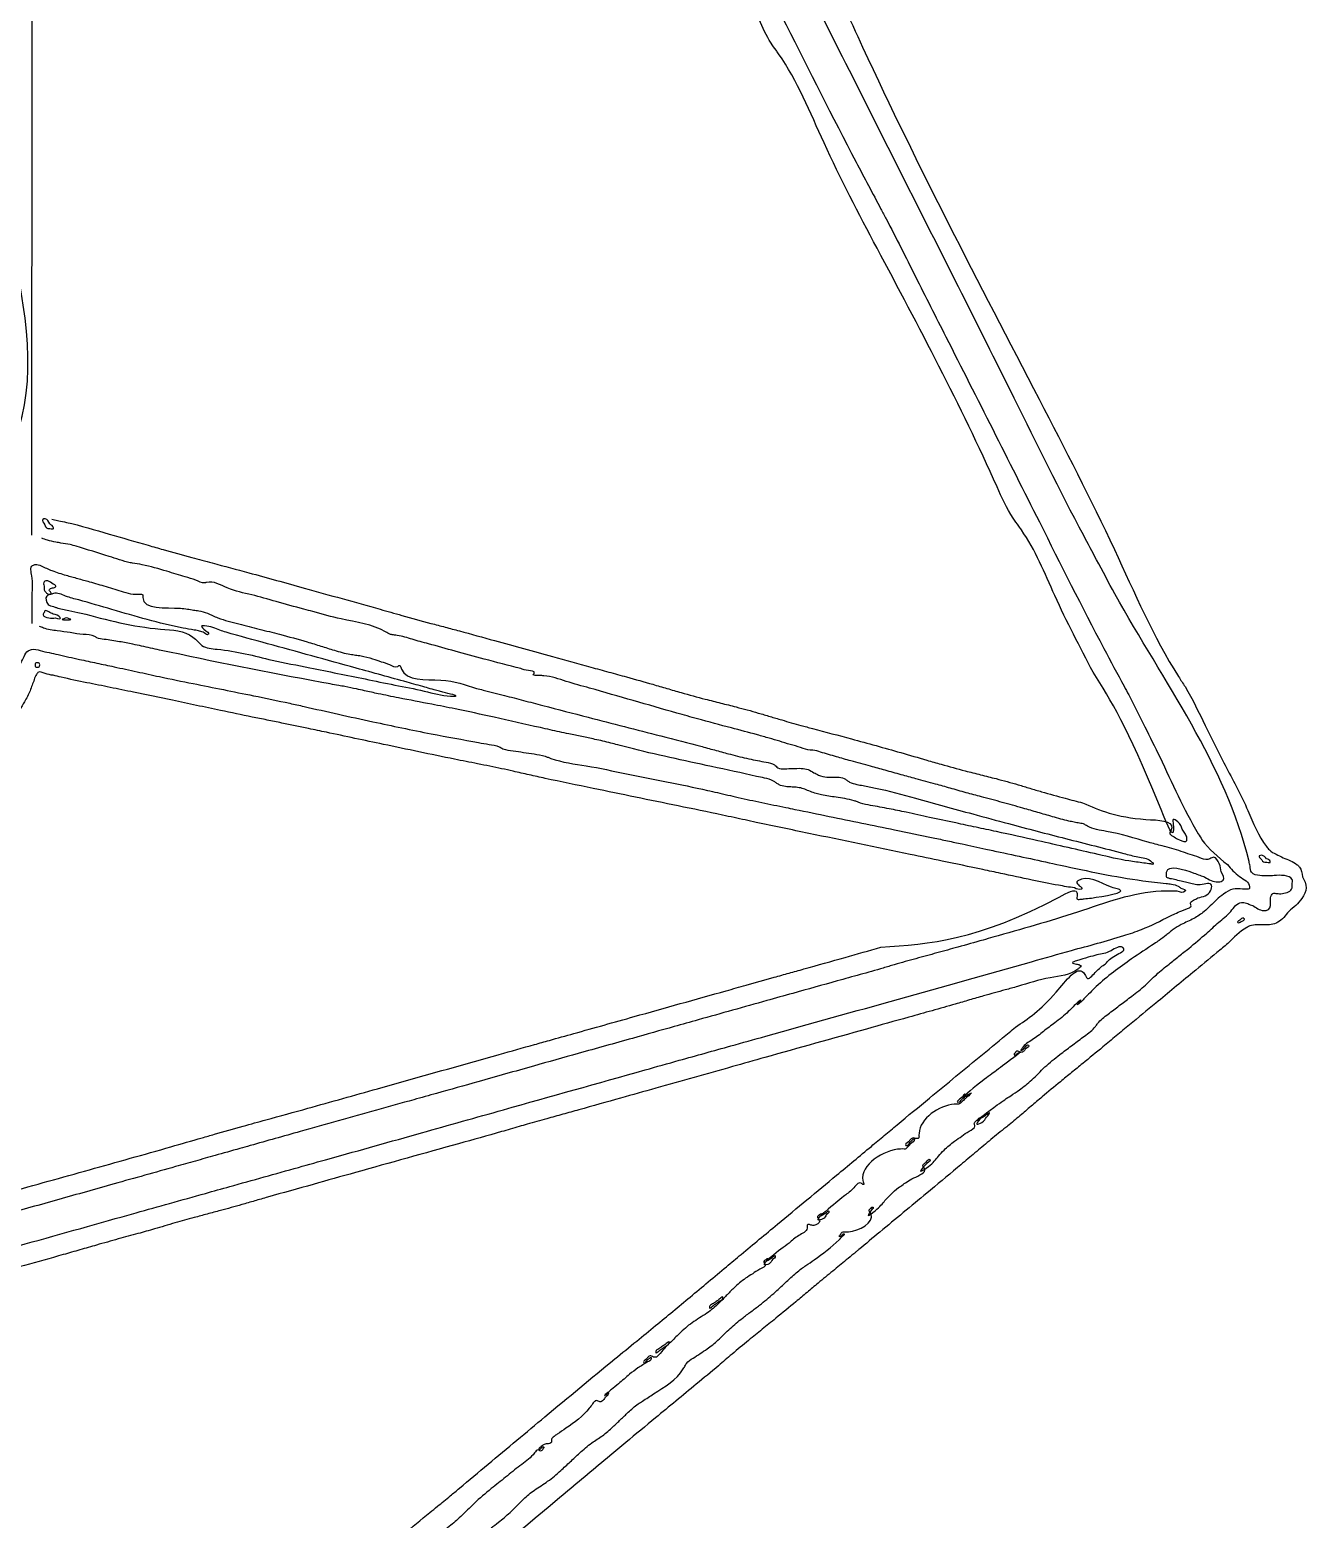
# Model space of a CAD drawing. Header units: metres. Extents: x -8 to 2256, y 259 to 2357.
# Drawn here: x 1687 to 2256, y 975 to 1640 of the extents above; entities that cross this region are included whole.
import ezdxf

# ---------------------------------------------------------------- set-up
doc = ezdxf.new("R2010")
doc.units = ezdxf.units.M

msp = doc.modelspace()

# ---------------------------------------------------------------- linework, layer by layer
for p, q in [((1687.5, 1413.99), (1687.84, 1831.25)), ((1696.5, 1421.05), (1699.5, 1420.41)), ((1687.71, 1374.56), (1687.61, 1387.41))]:
    msp.add_line(p, q)
for points in [[(1662.22, 1431.9), (1662.62, 1432.25), (1663.12, 1608.93), (1663.35, 1824.52)], [(2019.7, 1630.39), (2017.47, 1633.56), (2012.12, 1644.08), (1951.28, 1765)], [(2076, 1574.5), (2025.83, 1674.28), (1992.99, 1739.28), (1979.5, 1765.5)], [(1988.51, 1712.5), (2024.19, 1641.74), (2055.43, 1580.48), (2066.52, 1559.5)], [(2016.7, 1712.72), (2020.06, 1707.44), (2058.35, 1631.71), (2137.08, 1474.6)], [(2064.76, 1542), (2041.1, 1589.03), (2020.82, 1628.8), (2019.7, 1630.39)], [(2162.77, 1403), (2157.01, 1413.75), (2125.97, 1475.1), (2076, 1574.5)], [(2066.52, 1559.5), (2068.85, 1555.1), (2081.88, 1529.45), (2095.49, 1502.5)], [(2128.06, 1417.91), (2125.47, 1421.55), (2118.31, 1435.58), (2064.76, 1542)], [(2095.49, 1502.5), (2137.22, 1419.84), (2166.01, 1363.38), (2175.03, 1346.5)], [(2137.08, 1474.6), (2170.68, 1407.55), (2199.34, 1350.85), (2200.78, 1348.6)], [(1695.49, 1419.01), (1693.5, 1421.2), (1692.41, 1420.97), (1693.35, 1418.54)], [(1693.35, 1418.54), (1693.67, 1417.69), (1694.7, 1417), (1695.62, 1417)], [(1695.62, 1417), (1697.16, 1417), (1697.15, 1417.18), (1695.49, 1419.01)], [(1699.5, 1420.41), (1702.95, 1419.67), (1722.03, 1414.44), (1739.5, 1409.43)], [(2161.22, 1352.75), (2144.12, 1386.99), (2129.2, 1416.31), (2128.06, 1417.91)], [(1700.5, 1410.44), (1698.3, 1410.8), (1694.47, 1411.75), (1692, 1412.55)], [(1722, 1404.45), (1707.34, 1409), (1704.61, 1409.76), (1700.5, 1410.44)], [(1739.5, 1409.43), (1746.1, 1407.54), (1758.92, 1404), (1768, 1401.57)], [(1732.5, 1401.48), (1731.4, 1401.67), (1726.67, 1403.01), (1722, 1404.45)], [(2231.27, 1266.26), (2230.79, 1268.3), (2170.94, 1387.76), (2162.77, 1403)], [(1687.61, 1387.41), (1687.54, 1395.74), (1687.88, 1400.4), (1688.57, 1400.67)], [(1688.57, 1400.67), (1689.17, 1400.89), (1691.64, 1400.23), (1694.07, 1399.18)], [(1694.07, 1399.18), (1696.51, 1398.14), (1702.78, 1396.09), (1708, 1394.63)], [(1756, 1395.29), (1747.84, 1397.83), (1736.71, 1400.76), (1732.5, 1401.48)], [(1768, 1401.57), (1784.33, 1397.19), (1809.12, 1390.35), (1843, 1380.87)], [(1696.97, 1392.04), (1694.64, 1393.51), (1693, 1393.16), (1693, 1391.17)], [(1693, 1391.17), (1693, 1390.16), (1693.3, 1389.03), (1693.67, 1388.67)], [(1695.56, 1388.9), (1695.26, 1389.39), (1695.78, 1390.09), (1696.73, 1390.45)], [(1696.73, 1390.45), (1698.2, 1391.01), (1698.23, 1391.24), (1696.97, 1392.04)], [(1708, 1394.63), (1713.22, 1393.17), (1720.65, 1391.01), (1724.5, 1389.83)], [(1724.5, 1389.83), (1728.35, 1388.65), (1732.74, 1387.68), (1734.25, 1387.68)], [(1765.17, 1392.79), (1764.8, 1392.71), (1760.67, 1393.83), (1756, 1395.29)], [(1785.67, 1387.39), (1774.76, 1390.44), (1765.53, 1392.88), (1765.17, 1392.79)], [(1696.4, 1387.6), (1694.17, 1386.74), (1694.74, 1383.06), (1697.25, 1382.09)], [(1693.67, 1388.67), (1694.66, 1387.67), (1696.2, 1387.86), (1695.56, 1388.9)], [(1708.5, 1385.04), (1702.62, 1386.75), (1697.17, 1387.9), (1696.4, 1387.6)], [(1760, 1371.62), (1755, 1372.51), (1723.29, 1380.77), (1708.5, 1385.04)], [(1734.25, 1387.68), (1735.76, 1387.67), (1737, 1387.35), (1737, 1386.97)], [(1737, 1386.97), (1737, 1386.12), (1753.84, 1381.33), (1759.72, 1380.51)], [(1813, 1379.86), (1808.88, 1380.94), (1796.57, 1384.33), (1785.67, 1387.39)], [(1693.13, 1379.64), (1692.59, 1378.38), (1695.1, 1377.03), (1698, 1377.02)], [(1697, 1378.76), (1695.08, 1379.72), (1693.33, 1380.12), (1693.13, 1379.64)], [(1698, 1377.02), (1700.28, 1377), (1700.19, 1377.16), (1697, 1378.76)], [(1697.25, 1382.09), (1698.49, 1381.62), (1704, 1380.32), (1709.5, 1379.21)], [(1701.75, 1376.66), (1701.06, 1376.38), (1701.62, 1376.16), (1703, 1376.16)], [(1704.25, 1376.66), (1703.56, 1376.94), (1702.44, 1376.94), (1701.75, 1376.66)], [(1703, 1376.16), (1704.38, 1376.16), (1704.94, 1376.38), (1704.25, 1376.66)], [(1709.5, 1379.21), (1745, 1372.02), (1759.45, 1368.48), (1761.65, 1366.45)], [(1759.72, 1380.51), (1762.05, 1380.18), (1765.87, 1379.08), (1768.22, 1378.07)], [(1768.22, 1378.07), (1770.58, 1377.06), (1779.92, 1374.35), (1789, 1372.04)], [(1846.46, 1370.2), (1845.44, 1370.81), (1825.55, 1376.55), (1813, 1379.86)], [(1843, 1380.87), (1852.62, 1378.17), (1865.67, 1374.59), (1872, 1372.91)], [(1704.7, 1370.45), (1698.9, 1371.26), (1692.71, 1372.52), (1690.94, 1373.24)], [(1716.11, 1368.43), (1715.63, 1368.73), (1710.5, 1369.64), (1704.7, 1370.45)], [(1764.5, 1370.4), (1763.4, 1370.83), (1761.38, 1371.38), (1760, 1371.62)], [(1771.41, 1371.49), (1764.58, 1373.52), (1763.36, 1373.48), (1765.13, 1371.31)], [(1765.13, 1371.31), (1766.35, 1369.81), (1766.28, 1369.71), (1764.5, 1370.4)], [(1812.5, 1360.06), (1792.7, 1365.51), (1774.21, 1370.65), (1771.41, 1371.49)], [(1789, 1372.04), (1798.08, 1369.73), (1810.45, 1366.32), (1816.5, 1364.46)], [(1849.46, 1369.37), (1848.33, 1369.51), (1846.98, 1369.88), (1846.46, 1370.2)], [(1864.5, 1365.48), (1857.35, 1367.48), (1850.58, 1369.23), (1849.46, 1369.37)], [(1872, 1372.91), (1878.33, 1371.22), (1894.08, 1366.92), (1907, 1363.35)], [(1686.61, 1362.68), (1687.38, 1362.97), (1691.27, 1362.46), (1695.25, 1361.54)], [(1723.24, 1366.93), (1719.8, 1367.46), (1716.59, 1368.13), (1716.11, 1368.43)], [(1736.5, 1364.44), (1732.65, 1365.28), (1726.68, 1366.4), (1723.24, 1366.93)], [(1824.5, 1346.86), (1816.96, 1348.23), (1744.52, 1362.7), (1736.5, 1364.44)], [(1761.65, 1366.45), (1763.46, 1364.77), (1770.3, 1363.05), (1794.72, 1358.15)], [(1816.5, 1364.46), (1822.55, 1362.6), (1829.53, 1360.8), (1832, 1360.47)], [(1905.74, 1354.39), (1889.47, 1358.64), (1876.4, 1362.15), (1864.5, 1365.48)], [(1907, 1363.35), (1919.92, 1359.78), (1937.03, 1355.06), (1945, 1352.87)], [(1682.62, 1356.82), (1684.05, 1359.75), (1685.84, 1362.39), (1686.61, 1362.68)], [(1690, 1357), (1689.45, 1357), (1689, 1356.55), (1689, 1356)], [(1691, 1356), (1691, 1356.55), (1690.55, 1357), (1690, 1357)], [(1695.25, 1361.54), (1699.24, 1360.62), (1708.8, 1358.52), (1716.5, 1356.86)], [(1716.5, 1356.86), (1724.2, 1355.21), (1734.55, 1352.98), (1739.5, 1351.9)], [(1794.72, 1358.15), (1811.65, 1354.75), (1836.3, 1349.76), (1849.5, 1347.07)], [(1863, 1346.13), (1855.03, 1348.33), (1832.3, 1354.6), (1812.5, 1360.06)], [(1832, 1360.47), (1834.47, 1360.13), (1839.61, 1358.79), (1843.41, 1357.47)], [(1843.41, 1357.47), (1847.22, 1356.16), (1850.67, 1355.29), (1851.08, 1355.55)], [(1689.93, 1352.22), (1689.6, 1351.82), (1688.57, 1349.47), (1687.65, 1347)], [(1689, 1356), (1689, 1355.45), (1689.45, 1355), (1690, 1355)], [(1697.02, 1351.4), (1693.45, 1352.24), (1690.26, 1352.61), (1689.93, 1352.22)], [(1690, 1355), (1690.55, 1355), (1691, 1355.45), (1691, 1356)], [(1722.5, 1345.99), (1712.05, 1348.12), (1700.58, 1350.56), (1697.02, 1351.4)], [(1739.5, 1351.9), (1744.45, 1350.82), (1759.53, 1347.72), (1773, 1345)], [(1851.08, 1355.55), (1851.49, 1355.8), (1851.98, 1355.58), (1852.16, 1355.06)], [(1852.16, 1355.06), (1852.46, 1354.22), (1870.08, 1349.26), (1886, 1345.53)], [(1911.55, 1352.08), (1911.78, 1352.46), (1909.17, 1353.5), (1905.74, 1354.39)], [(1914.31, 1351.28), (1912.56, 1351.34), (1911.32, 1351.71), (1911.55, 1352.08)], [(1936.5, 1345.71), (1926.05, 1348.7), (1916.07, 1351.21), (1914.31, 1351.28)], [(1945, 1352.87), (1952.97, 1350.68), (1964.67, 1347.38), (1971, 1345.54)], [(2197, 1284.77), (2197, 1281.78), (2190.4, 1294.32), (2161.22, 1352.75)], [(1687.65, 1347), (1686.73, 1344.53), (1684.21, 1339.58), (1682.06, 1336)], [(1761, 1337.99), (1750.28, 1340.25), (1732.95, 1343.85), (1722.5, 1345.99)], [(1773, 1345), (1786.47, 1342.29), (1802.67, 1338.92), (1809, 1337.51)], [(1836, 1344.53), (1832.42, 1345.31), (1827.25, 1346.36), (1824.5, 1346.86)], [(1866, 1338.46), (1851.23, 1341.34), (1842.14, 1343.18), (1836, 1344.53)], [(1849.5, 1347.07), (1862.7, 1344.37), (1874.4, 1342.16), (1875.5, 1342.14)], [(1875.5, 1342.14), (1876.6, 1342.13), (1870.97, 1343.92), (1863, 1346.13)], [(1886, 1345.53), (1889.03, 1344.83), (1898.47, 1342.42), (1907, 1340.19)], [(1999.75, 1327.93), (1984.58, 1331.99), (1975.48, 1334.54), (1936.5, 1345.71)], [(1971, 1345.54), (1977.33, 1343.71), (1988.12, 1340.77), (1995, 1339.02)], [(2175.03, 1346.5), (2177.09, 1342.65), (2184.27, 1328.47), (2191.01, 1315)], [(2200.78, 1348.6), (2202.22, 1346.34), (2211.2, 1329), (2220.74, 1310.06)], [(1792.5, 1331.45), (1785.9, 1332.79), (1771.72, 1335.73), (1761, 1337.99)], [(1809, 1337.51), (1839.69, 1330.7), (1865.79, 1325.31), (1886.94, 1321.42)], [(1914.5, 1328.05), (1893.81, 1332.7), (1876.43, 1336.43), (1866, 1338.46)], [(1907, 1340.19), (1915.53, 1337.95), (1935.78, 1332.71), (1952, 1328.55)], [(1995, 1339.02), (2001.88, 1337.28), (2011.78, 1334.58), (2017, 1333.03)], [(1819, 1325.97), (1811.03, 1327.65), (1799.1, 1330.12), (1792.5, 1331.45)], [(2017, 1333.03), (2022.22, 1331.48), (2030.78, 1329.06), (2036, 1327.66)], [(1886.5, 1311.91), (1876.18, 1313.98), (1844.43, 1320.59), (1819, 1325.97)], [(1933, 1324.04), (1927.22, 1325.26), (1918.9, 1327.06), (1914.5, 1328.05)], [(1949, 1320.39), (1945.97, 1321.19), (1938.78, 1322.83), (1933, 1324.04)], [(1952, 1328.55), (1968.22, 1324.38), (1986.67, 1319.57), (1993, 1317.86)], [(2026, 1320.53), (2016.64, 1323.33), (2011.37, 1324.82), (1999.75, 1327.93)], [(2036, 1327.66), (2053.31, 1323.03), (2075.34, 1316.93), (2087, 1313.54)], [(1886.94, 1321.42), (1891.58, 1320.56), (1896.08, 1319.51), (1896.94, 1319.07)], [(1896.94, 1319.07), (1897.8, 1318.63), (1902.33, 1317.69), (1907, 1316.99)], [(1907, 1316.99), (1911.67, 1316.29), (1916.59, 1315.31), (1917.92, 1314.82)], [(2011, 1306.31), (1990.9, 1310.71), (1953.73, 1319.15), (1949, 1320.39)], [(1993, 1317.86), (1999.33, 1316.15), (2007.61, 1314.13), (2011.41, 1313.37)], [(2035.58, 1318), (2034.99, 1317.99), (2030.67, 1319.14), (2026, 1320.53)], [(2043.08, 1316.1), (2039.55, 1317.15), (2036.18, 1318), (2035.58, 1318)], [(1909.5, 1307), (1902.35, 1308.6), (1892, 1310.81), (1886.5, 1311.91)], [(1917.92, 1314.82), (1919.24, 1314.33), (1934.99, 1310.99), (1952.92, 1307.41)], [(2011.41, 1313.37), (2015.21, 1312.61), (2018.95, 1311.46), (2019.73, 1310.81)], [(2019.73, 1310.81), (2020.5, 1310.17), (2023.75, 1309.7), (2026.95, 1309.77)], [(2026.95, 1309.77), (2030.96, 1309.86), (2033.96, 1309.3), (2036.6, 1307.95)], [(2057.5, 1312.03), (2053.1, 1313.23), (2046.61, 1315.06), (2043.08, 1316.1)], [(2072, 1308.03), (2068.43, 1309.03), (2061.9, 1310.83), (2057.5, 1312.03)], [(2087, 1313.54), (2093.32, 1311.71), (2104.12, 1308.77), (2111, 1307.02)], [(2191.01, 1315), (2208.16, 1280.66), (2209.79, 1278.05), (2221.19, 1266.91)], [(2220.74, 1310.06), (2230.27, 1291.11), (2238.6, 1274.99), (2239.23, 1274.22)], [(1957, 1297.02), (1938.03, 1300.91), (1916.65, 1305.4), (1909.5, 1307)], [(1952.92, 1307.41), (1970.84, 1303.83), (1989.1, 1300.07), (1993.5, 1299.05)], [(2019.79, 1303.4), (2018.53, 1304.22), (2014.58, 1305.53), (2011, 1306.31)], [(2026.29, 1301.59), (2023.97, 1301.76), (2021.05, 1302.57), (2019.79, 1303.4)], [(2036.6, 1307.95), (2038.7, 1306.88), (2042.37, 1306), (2044.75, 1306)], [(2044.75, 1306), (2047.12, 1306), (2050.07, 1305.36), (2051.29, 1304.57)], [(2051.29, 1304.57), (2052.5, 1303.79), (2055.75, 1302.71), (2058.5, 1302.18)], [(2086.5, 1304.03), (2082.1, 1305.23), (2075.57, 1307.03), (2072, 1308.03)], [(2101, 1300.02), (2097.43, 1301.03), (2090.9, 1302.83), (2086.5, 1304.03)], [(2111, 1307.02), (2117.88, 1305.28), (2127.78, 1302.57), (2133, 1301)], [(2001, 1287.9), (1995.78, 1289.03), (1975.97, 1293.13), (1957, 1297.02)], [(1993.5, 1299.05), (2002.77, 1296.92), (2013.36, 1294.62), (2024, 1292.44)], [(2032.5, 1300.55), (2031.4, 1300.95), (2028.61, 1301.42), (2026.29, 1301.59)], [(2046.5, 1297), (2039.98, 1298.08), (2037.58, 1298.68), (2032.5, 1300.55)], [(2056, 1294.91), (2054.62, 1295.43), (2050.35, 1296.37), (2046.5, 1297)], [(2058.5, 1302.18), (2064.07, 1301.1), (2081.86, 1296.51), (2107.5, 1289.54)], [(2116, 1295.94), (2111.32, 1297.18), (2104.57, 1299.02), (2101, 1300.02)], [(2133, 1301), (2138.22, 1299.44), (2148.8, 1296.51), (2156.5, 1294.5)], [(2024, 1292.44), (2028.12, 1291.59), (2043.42, 1288.46), (2058, 1285.47)], [(2066, 1292.6), (2061.88, 1293.35), (2057.38, 1294.4), (2056, 1294.91)], [(2083, 1289.14), (2077.78, 1290.28), (2070.12, 1291.84), (2066, 1292.6)], [(2136.5, 1290.21), (2129.9, 1292.12), (2120.68, 1294.69), (2116, 1295.94)], [(2152.82, 1285.89), (2150.44, 1286.36), (2143.1, 1288.3), (2136.5, 1290.21)], [(2156.5, 1294.5), (2184.77, 1287.11), (2196.27, 1283.29), (2195.64, 1281.5)], [(2079.5, 1271.48), (2034.38, 1280.85), (2010.8, 1285.78), (2001, 1287.9)], [(2058, 1285.47), (2072.57, 1282.49), (2089.79, 1278.91), (2096.25, 1277.52)], [(2109, 1283.58), (2099.93, 1285.5), (2088.22, 1288), (2083, 1289.14)], [(2107.5, 1289.54), (2123.5, 1285.2), (2148.93, 1278.56), (2174.93, 1271.95)], [(2150, 1274.5), (2136.53, 1277.58), (2118.07, 1281.66), (2109, 1283.58)], [(2157.88, 1284.57), (2157.47, 1284.83), (2155.19, 1285.42), (2152.82, 1285.89)], [(2185.84, 1276.88), (2167.16, 1281.75), (2158.68, 1284.08), (2157.88, 1284.57)], [(2201.01, 1282.75), (2199.01, 1286.03), (2197, 1287.04), (2197, 1284.77)], [(2096.25, 1277.52), (2102.71, 1276.14), (2113.29, 1273.86), (2119.75, 1272.47)], [(2204.51, 1271.46), (2200.48, 1272.82), (2192.08, 1275.25), (2185.84, 1276.88)], [(2195.64, 1281.5), (2195.45, 1280.95), (2196.24, 1279.95), (2197.4, 1279.29)], [(2197.4, 1279.29), (2199.76, 1277.92), (2203, 1277.61), (2203, 1278.75)], [(2203, 1278.75), (2202.99, 1279.16), (2202.1, 1280.96), (2201.01, 1282.75)], [(2120, 1263), (2112.03, 1264.7), (2093.8, 1268.52), (2079.5, 1271.48)], [(2119.75, 1272.47), (2146.64, 1266.68), (2183.37, 1259.75), (2193.85, 1258.49)], [(2180.5, 1268.08), (2177.2, 1268.54), (2163.47, 1271.43), (2150, 1274.5)], [(2174.93, 1271.95), (2181.21, 1270.36), (2186.81, 1268.59), (2187.38, 1268.02)], [(2213.24, 1269.54), (2212.47, 1269.24), (2208.54, 1270.11), (2204.51, 1271.46)], [(2218.39, 1263.73), (2217.53, 1267.35), (2214.99, 1270.21), (2213.24, 1269.54)], [(2238.57, 1269.52), (2236.52, 1271.08), (2235.37, 1270.83), (2236.46, 1269.07)], [(2239.23, 1274.22), (2239.86, 1273.46), (2242.91, 1271.56), (2246, 1270)], [(2246, 1270), (2252.27, 1266.84), (2253.3, 1265.82), (2254.7, 1261.51)], [(2152.91, 1256.49), (2145.81, 1257.69), (2134, 1260.03), (2120, 1263)], [(2187.45, 1267.13), (2186.93, 1267.2), (2183.8, 1267.63), (2180.5, 1268.08)], [(2187.38, 1268.02), (2187.95, 1267.45), (2187.99, 1267.06), (2187.45, 1267.13)], [(2194, 1262.02), (2194, 1263.62), (2206.12, 1263.15), (2211.13, 1261.35)], [(2211.13, 1261.35), (2217.04, 1259.23), (2219.28, 1259.97), (2218.39, 1263.73)], [(2221.19, 1266.91), (2226.58, 1261.64), (2231, 1257.02), (2231, 1256.66)], [(2241.99, 1262), (2235.66, 1262), (2231.94, 1263.48), (2231.27, 1266.26)], [(2236.46, 1269.07), (2236.82, 1268.48), (2237.88, 1268.01), (2238.81, 1268.03)], [(2238.81, 1268.03), (2240.29, 1268.06), (2240.26, 1268.24), (2238.57, 1269.52)], [(2066.5, 1230.04), (2146.05, 1252.45), (2154, 1254.48), (2154, 1252.27)], [(2155.01, 1257.48), (2156.16, 1256.1), (2155.92, 1255.98), (2152.91, 1256.49)], [(2154.11, 1259.36), (2153.89, 1259.19), (2154.3, 1258.34), (2155.01, 1257.48)], [(2172, 1256.04), (2169.46, 1256.82), (2154.41, 1259.61), (2154.11, 1259.36)], [(2193.85, 1258.49), (2196.25, 1258.2), (2199.16, 1257.3), (2200.33, 1256.48)], [(2196.25, 1260.53), (2195.01, 1260.81), (2194, 1261.48), (2194, 1262.02)], [(2203, 1258.95), (2200.53, 1259.54), (2197.49, 1260.25), (2196.25, 1260.53)], [(2200.33, 1256.48), (2202.36, 1255.06), (2202.3, 1255), (2198.71, 1255)], [(2209, 1257.86), (2208.18, 1257.87), (2205.47, 1258.36), (2203, 1258.95)], [(2207.95, 1252.07), (2213.61, 1255.17), (2214.08, 1257.78), (2209, 1257.86)], [(2231, 1256.66), (2231, 1256.3), (2229.61, 1256), (2227.9, 1256)], [(2250, 1257.99), (2250, 1260.29), (2246.58, 1262), (2241.99, 1262)], [(2243.25, 1254), (2245.71, 1254), (2250, 1256.54), (2250, 1257.99)], [(2254.7, 1261.51), (2256.29, 1256.57), (2254.41, 1251.84), (2248.55, 1246.05)], [(2198.71, 1255), (2191.62, 1255), (2154.23, 1245.7), (2116.5, 1234.55)], [(2154, 1252.27), (2154, 1251.72), (2155.46, 1251.44), (2157.25, 1251.65)], [(2157.25, 1251.65), (2160.45, 1252.02), (2172.97, 1255.75), (2172, 1256.04)], [(2204.76, 1249.07), (2204.62, 1249.68), (2206.05, 1251.03), (2207.95, 1252.07)], [(2227.9, 1256), (2223.64, 1256), (2219.4, 1253.79), (2213.5, 1248.5)], [(2217.25, 1241.2), (2222.62, 1246.04), (2227.44, 1250), (2227.98, 1250)], [(2227.98, 1250), (2228.52, 1250), (2230.77, 1249.28), (2232.98, 1248.39)], [(2232.98, 1248.39), (2237.94, 1246.41), (2239.54, 1246.95), (2240.33, 1250.91)], [(2240.33, 1250.91), (2240.81, 1253.29), (2241.48, 1254), (2243.25, 1254)], [(2151.5, 1228.64), (2174.85, 1235.22), (2182.85, 1238), (2195.5, 1243.95)], [(2195.5, 1243.95), (2197.7, 1244.98), (2200.74, 1246.31), (2202.26, 1246.9)], [(2202.26, 1246.9), (2203.77, 1247.48), (2204.9, 1248.46), (2204.76, 1249.07)], [(2213.5, 1248.5), (2210.75, 1246.03), (2206.18, 1242.89), (2203.35, 1241.52)], [(2228.53, 1242.81), (2228.22, 1243.11), (2227.41, 1242.81), (2226.73, 1242.12)], [(2248.55, 1246.05), (2243.62, 1241.18), (2242.84, 1240.79), (2236.74, 1240.03)], [(2195.35, 1236.66), (2193.78, 1235.36), (2190.7, 1233.09), (2188.5, 1231.62)], [(2203.35, 1241.52), (2200.51, 1240.15), (2196.91, 1237.97), (2195.35, 1236.66)], [(2199.5, 1226.04), (2203.9, 1229.54), (2211.89, 1236.37), (2217.25, 1241.2)], [(2236.74, 1240.03), (2230.51, 1239.26), (2229.79, 1238.87), (2221.35, 1231.77)], [(2226.73, 1242.12), (2225.75, 1241.14), (2225.87, 1241.02), (2227.29, 1241.56)], [(2227.29, 1241.56), (2228.28, 1241.94), (2228.83, 1242.5), (2228.53, 1242.81)], [(2025.5, 1218.5), (2032.1, 1220.35), (2050.55, 1225.54), (2066.5, 1230.04)], [(2116.5, 1234.55), (2112.1, 1233.25), (2100.85, 1230.09), (2091.5, 1227.51)], [(2188.5, 1231.62), (2178.4, 1224.86), (2162.59, 1212.46), (2157.12, 1207)], [(2174.6, 1229.74), (2174.45, 1229.88), (2169.2, 1228.49), (2162.92, 1226.65)], [(2221.35, 1231.77), (2216.48, 1227.67), (2205.73, 1218.73), (2197.44, 1211.91)], [(1999.5, 1186), (2015.1, 1190.35), (2133.64, 1223.6), (2151.5, 1228.64)], [(2091.5, 1227.51), (2082.15, 1224.94), (2072.47, 1222.23), (2070, 1221.49)], [(2162.92, 1226.65), (2153.8, 1223.97), (2151.97, 1223.15), (2153.85, 1222.55)], [(2166.77, 1222.68), (2171.22, 1226.42), (2174.74, 1229.59), (2174.6, 1229.74)], [(2187, 1215.49), (2189.47, 1217.79), (2195.1, 1222.54), (2199.5, 1226.04)], [(1997.5, 1210.64), (2006.3, 1213.11), (2018.9, 1216.65), (2025.5, 1218.5)], [(2070, 1221.49), (2067.53, 1220.75), (2057.18, 1217.83), (2047, 1215)], [(2126.5, 1194.39), (2144.73, 1210.01), (2156.94, 1218.72), (2158.06, 1216.91)], [(2155.35, 1221.06), (2154.37, 1220.22), (2141.99, 1216.41), (2127.5, 1212.51)], [(2153.85, 1222.55), (2155.14, 1222.14), (2155.82, 1221.47), (2155.35, 1221.06)], [(2158.06, 1216.91), (2158.42, 1216.32), (2162.17, 1218.8), (2166.77, 1222.68)], [(1918.5, 1188.48), (1929.5, 1191.56), (1956.39, 1199.1), (1997.5, 1210.64)], [(2047, 1215), (2027.12, 1209.47), (2015.54, 1206.23), (1985, 1197.64)], [(2127.5, 1212.51), (2122, 1211.03), (2112.32, 1208.32), (2106, 1206.5)], [(2197.44, 1211.91), (2189.16, 1205.08), (2177.5, 1195.45), (2171.52, 1190.5)], [(2173.5, 1204.45), (2178.45, 1208.21), (2184.53, 1213.18), (2187, 1215.49)], [(2106, 1206.5), (2099.68, 1204.67), (2078.97, 1198.83), (2060, 1193.52)], [(2152.36, 1203.5), (2150.12, 1201.3), (2144.14, 1196.35), (2139.05, 1192.5)], [(2155.01, 1205.5), (2155.79, 1206.6), (2154.59, 1205.7), (2152.36, 1203.5)], [(2157.12, 1207), (2155.19, 1205.08), (2154.24, 1204.4), (2155.01, 1205.5)], [(2162.71, 1195.34), (2163.69, 1196.58), (2168.55, 1200.68), (2173.5, 1204.45)], [(1985, 1197.64), (1974.28, 1194.63), (1955.6, 1189.39), (1943.5, 1186)], [(2060, 1193.52), (2014.73, 1180.83), (2000.18, 1176.75), (1966, 1167.13)], [(2100, 1172.46), (2111.82, 1182.17), (2123.75, 1192.04), (2126.5, 1194.39)], [(2139.05, 1192.5), (2133.97, 1188.65), (2129.54, 1185.05), (2129.21, 1184.5)], [(2151.53, 1186.02), (2156.69, 1189.9), (2161.72, 1194.09), (2162.71, 1195.34)], [(2171.52, 1190.5), (2165.55, 1185.55), (2156.57, 1178.17), (2151.58, 1174.11)], [(1883.5, 1178.64), (1896.15, 1182.2), (1911.9, 1186.63), (1918.5, 1188.48)], [(1898, 1157.5), (1961.23, 1175.3), (1976.49, 1179.58), (1999.5, 1186)], [(1943.5, 1186), (1931.4, 1182.62), (1911.38, 1176.99), (1899, 1173.49)], [(2127.1, 1182.42), (2128.87, 1183.34), (2125.82, 1180.87), (2117.34, 1174.5)], [(2128.37, 1183.41), (2127.65, 1183.69), (2126.76, 1183.41), (2126.38, 1182.8)], [(2131.09, 1184.7), (2130.31, 1183.72), (2129.09, 1183.13), (2128.37, 1183.41)], [(2129.21, 1184.5), (2128.88, 1183.95), (2129.49, 1184.17), (2130.56, 1185)], [(2130.56, 1185), (2132.37, 1186.4), (2132.4, 1186.38), (2131.09, 1184.7)], [(2136.78, 1173.73), (2139.73, 1176.61), (2146.37, 1182.14), (2151.53, 1186.02)], [(1792, 1153.01), (1810.76, 1158.2), (1841.77, 1166.89), (1883.5, 1178.64)], [(2126.38, 1182.8), (2125.94, 1182.09), (2126.19, 1181.95), (2127.1, 1182.42)], [(1899, 1173.49), (1886.62, 1170), (1868.17, 1164.82), (1858, 1161.99)], [(2068, 1146.02), (2073.78, 1150.85), (2088.18, 1162.75), (2100, 1172.46)], [(2117.34, 1174.5), (2110.54, 1169.39), (2103.26, 1163.03), (2106.04, 1164.62)], [(2124.45, 1163.77), (2128.28, 1166.37), (2133.82, 1170.86), (2136.78, 1173.73)], [(2151.58, 1174.11), (2146.59, 1170.04), (2138.45, 1163.27), (2133.5, 1159.06)], [(1966, 1167.13), (1950.33, 1162.72), (1931.65, 1157.49), (1924.5, 1155.51)], [(2103.13, 1162.75), (2104.37, 1164.34), (2104.34, 1164.37), (2102.75, 1163.13)], [(2106.04, 1164.62), (2106.89, 1165.1), (2106.21, 1164.27), (2104.54, 1162.78)], [(2113.95, 1155.48), (2109.69, 1152.77), (2118.43, 1159.67), (2124.45, 1163.77)], [(1858, 1161.99), (1841.29, 1157.34), (1807.28, 1147.8), (1785, 1141.51)], [(1806.5, 1131.8), (1820.25, 1135.64), (1861.42, 1147.21), (1898, 1157.5)], [(2100.75, 1160.03), (2099.25, 1159.97), (2083.5, 1146.93), (2083.48, 1145.73)], [(2102.75, 1163.13), (2101.08, 1161.82), (2100.55, 1161), (2101.38, 1161)], [(2104.54, 1162.78), (2102.87, 1161.28), (2101.16, 1160.04), (2100.75, 1160.03)], [(2101.38, 1161), (2101.59, 1161), (2102.37, 1161.79), (2103.13, 1162.75)], [(2133.5, 1159.06), (2128.55, 1154.85), (2123.1, 1150.3), (2121.4, 1148.95)], [(1763.5, 1145), (1769, 1146.59), (1781.83, 1150.2), (1792, 1153.01)], [(1905, 1150.02), (1897.18, 1147.74), (1878, 1142.35), (1832, 1129.5)], [(1924.5, 1155.51), (1917.35, 1153.53), (1908.58, 1151.06), (1905, 1150.02)], [(2102.62, 1145.72), (2105.86, 1147.95), (2108.4, 1150.24), (2108.28, 1150.8)], [(2108.28, 1150.8), (2108.16, 1151.35), (2108.81, 1152.41), (2109.72, 1153.15)], [(2110.63, 1153.25), (2109.36, 1151.13), (2111.58, 1151.87), (2113.6, 1154.23)], [(2109.72, 1153.15), (2110.89, 1154.1), (2111.16, 1154.13), (2110.63, 1153.25)], [(2113.6, 1154.23), (2114.84, 1155.7), (2114.97, 1156.13), (2113.95, 1155.48)], [(1676.5, 1120.51), (1713.26, 1130.75), (1749.61, 1140.99), (1763.5, 1145)], [(2033.5, 1117.34), (2046.7, 1128.28), (2062.22, 1141.19), (2068, 1146.02)], [(2081.86, 1144.76), (2080.98, 1144.91), (2079.64, 1144.23), (2078.88, 1143.26)], [(2079.5, 1142.98), (2081.48, 1144.45), (2081.48, 1144.44), (2079.6, 1142.23)], [(2083.48, 1145.73), (2083.47, 1145.05), (2082.74, 1144.62), (2081.86, 1144.76)], [(2092.14, 1136.82), (2094.67, 1139.48), (2099.39, 1143.48), (2102.62, 1145.72)], [(2121.4, 1148.95), (2119.69, 1147.6), (2113.17, 1142.2), (2106.9, 1136.94)], [(1785, 1141.51), (1780.33, 1140.19), (1769.3, 1137.09), (1760.5, 1134.61)], [(2076.82, 1140), (2075.3, 1140), (2058.49, 1125.88), (2058.77, 1124.84)], [(2106.9, 1136.94), (2100.63, 1131.68), (2086.95, 1120.28), (2076.5, 1111.61)], [(2079.6, 1142.23), (2078.55, 1141), (2077.3, 1140), (2076.82, 1140)], [(2078.88, 1143.26), (2077.6, 1141.63), (2077.64, 1141.61), (2079.5, 1142.98)], [(2087.13, 1133.75), (2084.25, 1130.07), (2087.73, 1132.22), (2092.14, 1136.82)], [(1760.5, 1134.61), (1751.7, 1132.14), (1724.25, 1124.42), (1699.5, 1117.45)], [(1749, 1115.71), (1765.09, 1120.21), (1775.83, 1123.22), (1806.5, 1131.8)], [(2075.8, 1123.71), (2081.14, 1127.06), (2086, 1131.19), (2085.52, 1131.97)], [(2085.52, 1131.97), (2085.24, 1132.41), (2085.8, 1133.39), (2086.76, 1134.14)], [(2086.76, 1134.14), (2088.33, 1135.37), (2088.37, 1135.33), (2087.13, 1133.75)], [(1832, 1129.5), (1813.03, 1124.19), (1792.78, 1118.5), (1787, 1116.84)], [(2058.14, 1124.42), (2057.63, 1124.73), (2053.91, 1122.23), (2049.86, 1118.87)], [(2058.77, 1124.84), (2058.93, 1124.3), (2058.64, 1124.11), (2058.14, 1124.42)], [(2068.31, 1117.01), (2070.95, 1119.76), (2074.31, 1122.78), (2075.8, 1123.71)], [(1699.5, 1117.45), (1674.75, 1110.48), (1652.03, 1104.12), (1649, 1103.32)], [(1787, 1116.84), (1781.22, 1115.18), (1771.7, 1112.54), (1765.82, 1110.97)], [(1997.55, 1087.47), (2004.12, 1092.96), (2020.3, 1106.4), (2033.5, 1117.34)], [(2049.86, 1118.87), (2041.57, 1111.99), (2039.72, 1110.27), (2042, 1111.55)], [(2062.6, 1113.15), (2060.86, 1110.35), (2063.93, 1112.42), (2068.31, 1117.01)], [(1612.5, 1077.36), (1635.17, 1083.74), (1734.05, 1111.52), (1749, 1115.71)], [(1765.82, 1110.97), (1759.95, 1109.39), (1751.4, 1107.01), (1746.82, 1105.67)], [(2039.14, 1110.59), (2038.49, 1110.19), (2038.19, 1109.49), (2038.47, 1109.04)], [(2042.13, 1110.69), (2040.59, 1108.8), (2038.48, 1108.35), (2039.6, 1110.15)], [(2039.6, 1110.15), (2040.04, 1110.88), (2039.87, 1111.04), (2039.14, 1110.59)], [(2042, 1111.55), (2043.29, 1112.27), (2043.31, 1112.15), (2042.13, 1110.69)], [(2050.22, 1103), (2052.01, 1103), (2062.1, 1111.03), (2061.51, 1111.98)], [(2076.5, 1111.61), (2066.05, 1102.94), (2056.6, 1095.09), (2055.5, 1094.17)], [(2061.51, 1111.98), (2061.21, 1112.47), (2061.49, 1113.19), (2062.14, 1113.59)], [(2062.14, 1113.59), (2062.87, 1114.04), (2063.04, 1113.88), (2062.6, 1113.15)], [(1746.82, 1105.67), (1742.25, 1104.33), (1734.9, 1102.25), (1730.5, 1101.05)], [(2033.55, 1105.34), (2033.52, 1104.7), (2029.9, 1101.4), (2025.5, 1098)], [(2034.9, 1106.21), (2034.18, 1106.37), (2033.57, 1105.98), (2033.55, 1105.34)], [(2038.47, 1109.04), (2039.16, 1107.94), (2036.53, 1105.86), (2034.9, 1106.21)], [(1730.5, 1101.05), (1726.1, 1099.84), (1716.42, 1097.12), (1709, 1095)], [(2025.5, 1098), (2017.2, 1091.59), (2015.45, 1090.08), (2018, 1091.53)], [(2033, 1087.97), (2036.7, 1090.56), (2047.81, 1099.51), (2049.5, 1101.26)], [(2049.1, 1101.49), (2048.15, 1100.96), (2047.93, 1101.07), (2048.4, 1101.85)], [(2048.4, 1101.85), (2048.8, 1102.48), (2049.61, 1103), (2050.22, 1103)], [(2049.5, 1101.26), (2050.18, 1101.96), (2050.05, 1102.04), (2049.1, 1101.49)], [(1709, 1095), (1701.58, 1092.87), (1684.25, 1088), (1670.5, 1084.16)], [(2015.14, 1090.59), (2014.49, 1090.19), (2014.22, 1089.45), (2014.53, 1088.95)], [(2018.13, 1090.69), (2016.59, 1088.8), (2014.48, 1088.35), (2015.6, 1090.15)], [(2015.6, 1090.15), (2016.04, 1090.88), (2015.87, 1091.04), (2015.14, 1090.59)], [(2018, 1091.53), (2019.29, 1092.27), (2019.31, 1092.15), (2018.13, 1090.69)], [(2055.5, 1094.17), (2054.4, 1093.25), (2051.04, 1090.47), (2048.02, 1088)], [(1957.5, 1054.29), (1965.92, 1061.17), (1981.32, 1073.93), (1997.55, 1087.47)], [(2009.3, 1084.34), (2006.11, 1082.3), (2000.8, 1077.9), (1997.5, 1074.56)], [(2014.53, 1088.95), (2014.84, 1088.45), (2012.49, 1086.37), (2009.3, 1084.34)], [(2022.5, 1079.1), (2026.35, 1082.63), (2031.08, 1086.62), (2033, 1087.97)], [(2048.02, 1088), (2045.01, 1085.52), (2038.49, 1080.12), (2033.52, 1075.98)], [(2008.5, 1067.4), (2012.35, 1070.3), (2018.65, 1075.57), (2022.5, 1079.1)], [(1997.5, 1074.56), (1994.2, 1071.22), (1988.8, 1066.72), (1985.5, 1064.58)], [(1993, 1072), (1991.35, 1070.83), (1990, 1069.64), (1990, 1069.36)], [(1990, 1069.36), (1990, 1069.09), (1991.35, 1069.83), (1993, 1071)], [(1996, 1073.64), (1996, 1073.91), (1994.65, 1073.17), (1993, 1072)], [(1993, 1071), (1994.65, 1072.17), (1996, 1073.36), (1996, 1073.64)], [(2033.52, 1075.98), (2028.56, 1071.84), (2019.55, 1064.44), (2013.5, 1059.52)], [(1985.5, 1064.58), (1982.2, 1062.43), (1976.44, 1057.56), (1972.7, 1053.75)], [(1996.5, 1057.31), (1999.25, 1059.96), (2004.65, 1064.5), (2008.5, 1067.4)], [(1985.78, 1048.72), (1988.93, 1050.8), (1993.75, 1054.67), (1996.5, 1057.31)], [(2013.5, 1059.52), (2007.45, 1054.6), (2000.03, 1048.45), (1997, 1045.86)], [(1904, 1010.02), (1916.54, 1020.5), (1947.69, 1046.28), (1957.5, 1054.29)], [(1972.7, 1053.75), (1968.67, 1049.64), (1965.34, 1047.04), (1964.52, 1047.35)], [(1969, 1052), (1967.35, 1050.83), (1966, 1049.64), (1966, 1049.36)], [(1966, 1049.36), (1966, 1049.09), (1967.35, 1049.83), (1969, 1051)], [(1972, 1053.64), (1972, 1053.91), (1970.65, 1053.17), (1969, 1052)], [(1969, 1051), (1970.65, 1052.17), (1972, 1053.36), (1972, 1053.64)], [(1961.82, 1046.19), (1960.63, 1044.67), (1960.68, 1044.64), (1962.25, 1045.87)], [(1964, 1046.63), (1964, 1046.3), (1962.28, 1044.94), (1960.17, 1043.61)], [(1964.52, 1047.35), (1963.77, 1047.64), (1962.55, 1047.12), (1961.82, 1046.19)], [(1962.25, 1045.87), (1963.21, 1046.63), (1964, 1046.97), (1964, 1046.63)], [(1997, 1045.86), (1993.97, 1043.27), (1984.08, 1035.02), (1975, 1027.53)], [(1979.28, 1043.56), (1979.71, 1044.32), (1982.64, 1046.64), (1985.78, 1048.72)], [(1951.83, 1037.35), (1949.35, 1035.23), (1946.2, 1032.6), (1944.85, 1031.5)], [(1960.17, 1043.61), (1958.07, 1042.28), (1954.31, 1039.46), (1951.83, 1037.35)], [(1960.14, 1027.51), (1965, 1030.68), (1978.3, 1041.84), (1979.28, 1043.56)], [(1944.85, 1031.5), (1943.49, 1030.4), (1943.08, 1029.94), (1943.94, 1030.48)], [(1943.94, 1030.48), (1944.96, 1031.13), (1944.83, 1030.68), (1943.56, 1029.2)], [(1937.77, 1026.21), (1936.35, 1024.31), (1925.91, 1015.35), (1922, 1012.67)], [(1940.34, 1027.42), (1939.63, 1027.69), (1938.48, 1027.15), (1937.77, 1026.21)], [(1943.56, 1029.2), (1942.5, 1027.95), (1941.05, 1027.15), (1940.34, 1027.42)], [(1975, 1027.53), (1965.92, 1020.05), (1952.65, 1009.03), (1945.5, 1003.06)], [(1950.31, 1019.25), (1953.72, 1022.48), (1958.14, 1026.2), (1960.14, 1027.51)], [(1939.81, 1010.45), (1942.19, 1012.05), (1946.91, 1016.01), (1950.31, 1019.25)], [(1922, 1012.67), (1920.62, 1011.73), (1919.5, 1010.45), (1919.5, 1009.83)], [(1927.82, 1000.41), (1932.04, 1004.33), (1937.44, 1008.85), (1939.81, 1010.45)], [(1868.57, 980.54), (1874.3, 985.22), (1878.37, 988.61), (1904, 1010.02)], [(1911.93, 1004.42), (1911.22, 1003.56), (1905.4, 998.67), (1899, 993.54)], [(1914.04, 1005.47), (1913.59, 1005.75), (1912.64, 1005.28), (1911.93, 1004.42)], [(1914.62, 1006.92), (1913.77, 1006), (1913.84, 1005.9), (1914.9, 1006.51)], [(1915.59, 1006.14), (1915.19, 1005.49), (1914.49, 1005.19), (1914.04, 1005.47)], [(1917.62, 1008.41), (1916.58, 1008.26), (1915.23, 1007.59), (1914.62, 1006.92)], [(1914.9, 1006.51), (1915.85, 1007.05), (1916.07, 1006.93), (1915.59, 1006.14)], [(1919.5, 1009.83), (1919.5, 1009.2), (1918.65, 1008.57), (1917.62, 1008.41)], [(1945.5, 1003.06), (1925.55, 986.4), (1871.86, 941.81), (1868.37, 939)], [(1914.8, 989.74), (1917.74, 991.69), (1923.59, 996.49), (1927.82, 1000.41)], [(1899, 993.54), (1892.6, 988.42), (1884.92, 981.82), (1881.93, 978.89)], [(1903.98, 980.8), (1907, 983.77), (1911.87, 987.8), (1914.8, 989.74)], [(1842.06, 958.54), (1853.3, 967.91), (1865.23, 977.81), (1868.57, 980.54)], [(1881.93, 978.89), (1878.94, 975.95), (1873.86, 971.58), (1870.63, 969.19)], [(1892.5, 970.94), (1895.8, 973.39), (1900.97, 977.82), (1903.98, 980.8)]]:
    msp.add_spline(points, degree=3)

doc.saveas('drawing.dxf')
